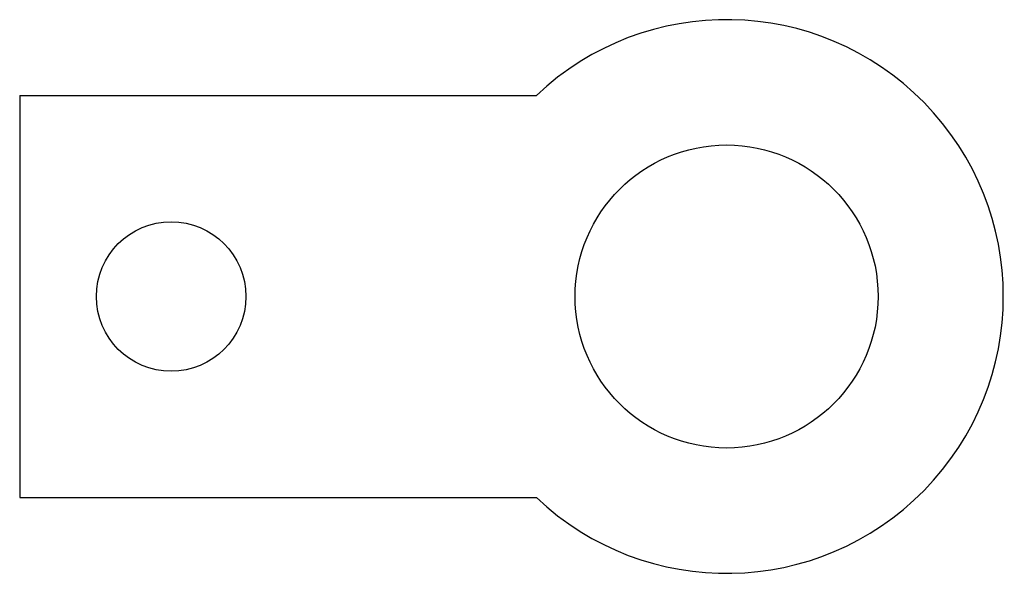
# Model space of a CAD drawing. Header units: inches. Extents: x 25.33 to 30.2, y 12.99 to 15.73.
import ezdxf

# ---------------------------------------------------------------- set-up
doc = ezdxf.new("R2010")
doc.units = ezdxf.units.IN
doc.header["$MEASUREMENT"] = 0

msp = doc.modelspace()

# ---------------------------------------------------------------- linework, layer by layer
for p, q in [((25.3345, 15.3565), (25.3345, 13.3665)), ((25.3345, 15.3565), (27.8928, 15.3565)), ((25.3345, 13.3665), (27.8928, 13.3665))]:
    msp.add_line(p, q)
for centre, radius in [((28.8345, 14.3615), 0.75), ((26.0845, 14.3615), 0.37)]:
    msp.add_circle(centre, radius)
msp.add_arc((28.8345, 14.3615), 1.37, 226.5752, 133.4248)

doc.saveas('drawing.dxf')
